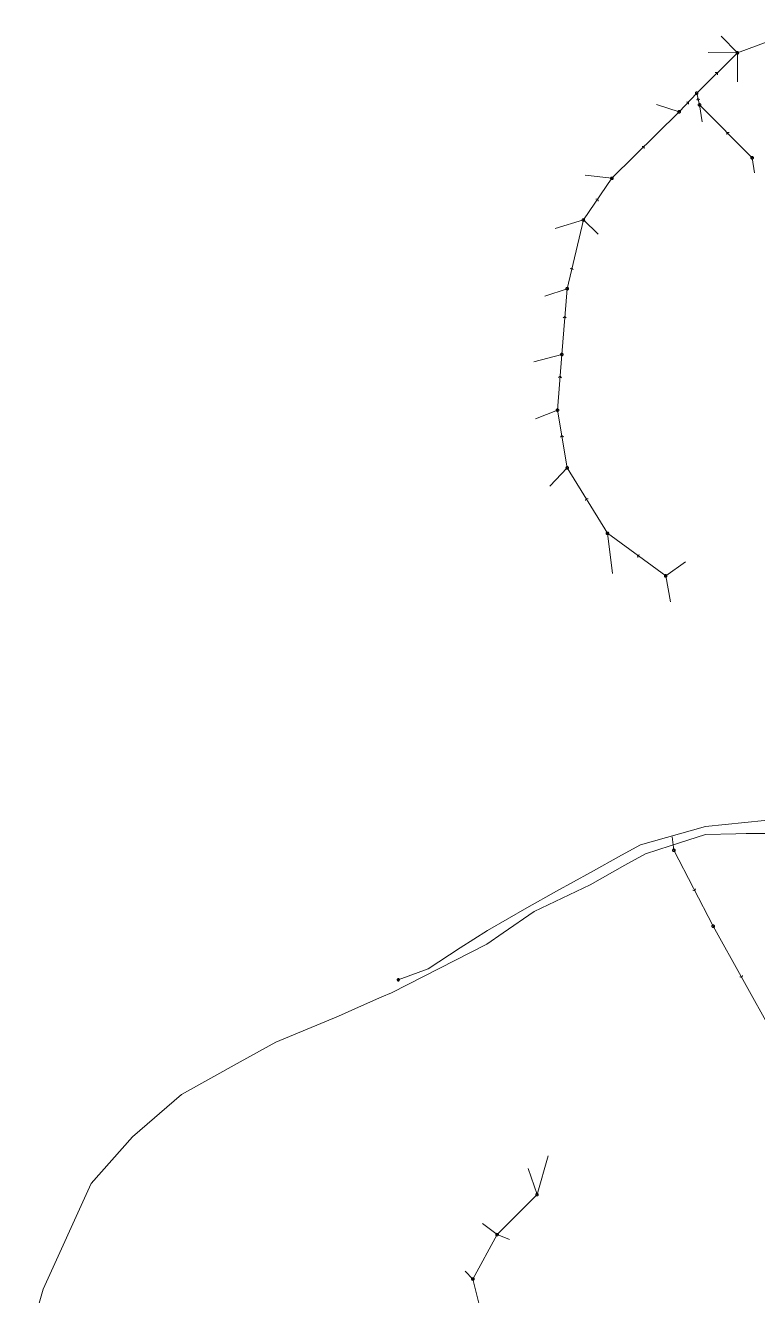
# Model space of a CAD drawing. Header units: metres. Extents: x 25504150 to 25508618, y 6694193 to 6702753.
# Drawn here: x 25507102.7 to 25507359.3, y 6699784.9 to 6700230 of the extents above; entities that cross this region are included whole.
import ezdxf

# ---------------------------------------------------------------- set-up
doc = ezdxf.new("R2010")
doc.units = ezdxf.units.M
for name, pattern in [('Paineviemariputket', [0]), ('Sewer_node', [0]), ('Viemariputket', [0]), ('Viemarivarusteet', [0])]:
    doc.linetypes.add(name, pattern=pattern)
for name, color, linetype, lineweight in [('Paineviemariputket', 7, 'Paineviemariputket', 0), ('Sewer_node', 7, 'Sewer_node', 0), ('Viemariputket', 7, 'Viemariputket', 0), ('Viemarivarusteet', 7, 'Viemarivarusteet', 0)]:
    doc.layers.add(name, color=color, linetype=linetype, lineweight=lineweight)

msp = doc.modelspace()

# ---------------------------------------------------------------- linework, layer by layer
at = {"layer": 'Paineviemariputket', "color": 1, "linetype": 'Continuous', "lineweight": 15}
for points in [[(25507233.38, 6699895.6, 47.81), (25507243.85, 6699899.39, 0), (25507255.07, 6699906.78, 0.32), (25507264.6, 6699912.88, 0), (25507278.41, 6699920.79, 0), (25507288.74, 6699926.71, 0), (25507300.72, 6699933.25, 0.32), (25507311.56, 6699939.23, 0.32), (25507318.25, 6699942.89, 0), (25507341.04, 6699949.28, 0), (25507361.69, 6699951.4, 0), (25507395.06, 6699953.69, 52.27)], [(25507102.72, 6699765.45, 0), (25507108.91, 6699787.22, 0), (25507125.72, 6699824.2, 0), (25507140.22, 6699840.6, 0), (25507157.37, 6699855.47, 0), (25507177.91, 6699866.81, 0), (25507190.47, 6699873.76, 0), (25507212.43, 6699882.82, 0), (25507221.53, 6699886.9, 0), (25507227.65, 6699889.58, 47.36), (25507230.94, 6699891.02, 0), (25507264.44, 6699908.12, 47.49), (25507270.13, 6699912.04, 0), (25507280.98, 6699919.52, 0), (25507300.56, 6699928.84, 0), (25507312.79, 6699935.78, 0), (25507319.99, 6699939.74, 0), (25507328.61, 6699942.52, 0), (25507341.04, 6699946.53, 0), (25507351.62, 6699946.72, 0), (25507355.24, 6699946.86, 0), (25507362.21, 6699946.91, 0), (25507395.58, 6699950.65, 0)]]:
    msp.add_polyline3d(points, dxfattribs=at)
at = {"layer": 'Sewer_node', "color": 46, "linetype": 'Continuous', "true_color": 0x7f5f00, "flags": 128}
for points, elevation in [([(25507352.63, 6700220.39), (25507352.62, 6700220.46), (25507352.61, 6700220.53), (25507352.58, 6700220.6), (25507352.54, 6700220.66), (25507352.5, 6700220.72), (25507352.44, 6700220.76), (25507352.38, 6700220.8), (25507352.31, 6700220.83), (25507352.24, 6700220.84), (25507352.17, 6700220.85), (25507352.1, 6700220.84), (25507352.03, 6700220.83), (25507351.96, 6700220.8), (25507351.9, 6700220.76), (25507351.84, 6700220.72), (25507351.8, 6700220.66), (25507351.76, 6700220.6), (25507351.73, 6700220.53), (25507351.72, 6700220.46), (25507351.71, 6700220.39), (25507351.72, 6700220.32), (25507351.73, 6700220.25), (25507351.76, 6700220.18), (25507351.8, 6700220.12), (25507351.84, 6700220.06), (25507351.9, 6700220.02), (25507351.96, 6700219.98), (25507352.03, 6700219.95), (25507352.1, 6700219.94), (25507352.17, 6700219.93), (25507352.24, 6700219.94), (25507352.31, 6700219.95), (25507352.38, 6700219.98), (25507352.44, 6700220.02), (25507352.5, 6700220.06), (25507352.54, 6700220.12), (25507352.58, 6700220.18), (25507352.61, 6700220.25), (25507352.62, 6700220.32)], 50.36), ([(25507338.37, 6700206.24), (25507338.36, 6700206.31), (25507338.35, 6700206.38), (25507338.32, 6700206.45), (25507338.28, 6700206.51), (25507338.24, 6700206.57), (25507338.18, 6700206.61), (25507338.12, 6700206.65), (25507338.05, 6700206.68), (25507337.98, 6700206.69), (25507337.91, 6700206.7), (25507337.84, 6700206.69), (25507337.77, 6700206.68), (25507337.7, 6700206.65), (25507337.64, 6700206.61), (25507337.58, 6700206.57), (25507337.54, 6700206.51), (25507337.5, 6700206.45), (25507337.47, 6700206.38), (25507337.46, 6700206.31), (25507337.45, 6700206.24), (25507337.46, 6700206.17), (25507337.47, 6700206.1), (25507337.5, 6700206.03), (25507337.54, 6700205.97), (25507337.58, 6700205.91), (25507337.64, 6700205.87), (25507337.7, 6700205.83), (25507337.77, 6700205.8), (25507337.84, 6700205.79), (25507337.91, 6700205.78), (25507337.98, 6700205.79), (25507338.05, 6700205.8), (25507338.12, 6700205.83), (25507338.18, 6700205.87), (25507338.24, 6700205.91), (25507338.28, 6700205.97), (25507338.32, 6700206.03), (25507338.35, 6700206.1), (25507338.36, 6700206.17)], 51.28), ([(25507339.37, 6700202.17), (25507339.36, 6700202.24), (25507339.35, 6700202.31), (25507339.32, 6700202.38), (25507339.28, 6700202.44), (25507339.24, 6700202.5), (25507339.18, 6700202.54), (25507339.12, 6700202.58), (25507339.05, 6700202.61), (25507338.98, 6700202.62), (25507338.91, 6700202.63), (25507338.84, 6700202.62), (25507338.77, 6700202.61), (25507338.7, 6700202.58), (25507338.64, 6700202.54), (25507338.58, 6700202.5), (25507338.54, 6700202.44), (25507338.5, 6700202.38), (25507338.47, 6700202.31), (25507338.46, 6700202.24), (25507338.45, 6700202.17), (25507338.46, 6700202.1), (25507338.47, 6700202.03), (25507338.5, 6700201.96), (25507338.54, 6700201.9), (25507338.58, 6700201.84), (25507338.64, 6700201.8), (25507338.7, 6700201.76), (25507338.77, 6700201.73), (25507338.84, 6700201.72), (25507338.91, 6700201.71), (25507338.98, 6700201.72), (25507339.05, 6700201.73), (25507339.12, 6700201.76), (25507339.18, 6700201.8), (25507339.24, 6700201.84), (25507339.28, 6700201.9), (25507339.32, 6700201.96), (25507339.35, 6700202.03), (25507339.36, 6700202.1)], 51.38), ([(25507332.21, 6700199.72), (25507332.2, 6700199.79), (25507332.19, 6700199.86), (25507332.16, 6700199.93), (25507332.12, 6700199.99), (25507332.08, 6700200.05), (25507332.02, 6700200.09), (25507331.96, 6700200.13), (25507331.89, 6700200.16), (25507331.82, 6700200.17), (25507331.75, 6700200.18), (25507331.68, 6700200.17), (25507331.61, 6700200.16), (25507331.54, 6700200.13), (25507331.48, 6700200.09), (25507331.42, 6700200.05), (25507331.38, 6700199.99), (25507331.34, 6700199.93), (25507331.31, 6700199.86), (25507331.3, 6700199.79), (25507331.29, 6700199.72), (25507331.3, 6700199.65), (25507331.31, 6700199.58), (25507331.34, 6700199.51), (25507331.38, 6700199.45), (25507331.42, 6700199.39), (25507331.48, 6700199.35), (25507331.54, 6700199.31), (25507331.61, 6700199.28), (25507331.68, 6700199.27), (25507331.75, 6700199.26), (25507331.82, 6700199.27), (25507331.89, 6700199.28), (25507331.96, 6700199.31), (25507332.02, 6700199.35), (25507332.08, 6700199.39), (25507332.12, 6700199.45), (25507332.16, 6700199.51), (25507332.19, 6700199.58), (25507332.2, 6700199.65)], 51.71), ([(25507357.82, 6700183.63), (25507357.81, 6700183.7), (25507357.8, 6700183.77), (25507357.77, 6700183.84), (25507357.73, 6700183.9), (25507357.69, 6700183.96), (25507357.63, 6700184), (25507357.57, 6700184.04), (25507357.5, 6700184.07), (25507357.43, 6700184.08), (25507357.36, 6700184.09), (25507357.29, 6700184.08), (25507357.22, 6700184.07), (25507357.15, 6700184.04), (25507357.09, 6700184), (25507357.03, 6700183.96), (25507356.99, 6700183.9), (25507356.95, 6700183.84), (25507356.92, 6700183.77), (25507356.91, 6700183.7), (25507356.9, 6700183.63), (25507356.91, 6700183.56), (25507356.92, 6700183.49), (25507356.95, 6700183.42), (25507356.99, 6700183.36), (25507357.03, 6700183.3), (25507357.09, 6700183.26), (25507357.15, 6700183.22), (25507357.22, 6700183.19), (25507357.29, 6700183.18), (25507357.36, 6700183.17), (25507357.43, 6700183.18), (25507357.5, 6700183.19), (25507357.57, 6700183.22), (25507357.63, 6700183.26), (25507357.69, 6700183.3), (25507357.73, 6700183.36), (25507357.77, 6700183.42), (25507357.8, 6700183.49), (25507357.81, 6700183.56)], 51.64), ([(25507308.68, 6700176.43), (25507308.67, 6700176.5), (25507308.66, 6700176.57), (25507308.63, 6700176.64), (25507308.59, 6700176.7), (25507308.55, 6700176.76), (25507308.49, 6700176.8), (25507308.43, 6700176.84), (25507308.36, 6700176.87), (25507308.29, 6700176.88), (25507308.22, 6700176.89), (25507308.15, 6700176.88), (25507308.08, 6700176.87), (25507308.01, 6700176.84), (25507307.95, 6700176.8), (25507307.89, 6700176.76), (25507307.85, 6700176.7), (25507307.81, 6700176.64), (25507307.78, 6700176.57), (25507307.77, 6700176.5), (25507307.76, 6700176.43), (25507307.77, 6700176.36), (25507307.78, 6700176.29), (25507307.81, 6700176.22), (25507307.85, 6700176.16), (25507307.89, 6700176.1), (25507307.95, 6700176.06), (25507308.01, 6700176.02), (25507308.08, 6700175.99), (25507308.15, 6700175.98), (25507308.22, 6700175.97), (25507308.29, 6700175.98), (25507308.36, 6700175.99), (25507308.43, 6700176.02), (25507308.49, 6700176.06), (25507308.55, 6700176.1), (25507308.59, 6700176.16), (25507308.63, 6700176.22), (25507308.66, 6700176.29), (25507308.67, 6700176.36)], 53.2), ([(25507298.67, 6700161.84), (25507298.66, 6700161.91), (25507298.65, 6700161.98), (25507298.62, 6700162.05), (25507298.58, 6700162.11), (25507298.54, 6700162.17), (25507298.48, 6700162.21), (25507298.42, 6700162.25), (25507298.35, 6700162.28), (25507298.28, 6700162.29), (25507298.21, 6700162.3), (25507298.14, 6700162.29), (25507298.07, 6700162.28), (25507298, 6700162.25), (25507297.94, 6700162.21), (25507297.88, 6700162.17), (25507297.84, 6700162.11), (25507297.8, 6700162.05), (25507297.77, 6700161.98), (25507297.76, 6700161.91), (25507297.75, 6700161.84), (25507297.76, 6700161.77), (25507297.77, 6700161.7), (25507297.8, 6700161.63), (25507297.84, 6700161.57), (25507297.88, 6700161.51), (25507297.94, 6700161.47), (25507298, 6700161.43), (25507298.07, 6700161.4), (25507298.14, 6700161.39), (25507298.21, 6700161.38), (25507298.28, 6700161.39), (25507298.35, 6700161.4), (25507298.42, 6700161.43), (25507298.48, 6700161.47), (25507298.54, 6700161.51), (25507298.58, 6700161.57), (25507298.62, 6700161.63), (25507298.65, 6700161.7), (25507298.66, 6700161.77)], 53.99), ([(25507293, 6700137.75), (25507292.99, 6700137.82), (25507292.98, 6700137.89), (25507292.95, 6700137.96), (25507292.91, 6700138.02), (25507292.87, 6700138.08), (25507292.81, 6700138.12), (25507292.75, 6700138.16), (25507292.68, 6700138.19), (25507292.61, 6700138.2), (25507292.54, 6700138.21), (25507292.47, 6700138.2), (25507292.4, 6700138.19), (25507292.33, 6700138.16), (25507292.27, 6700138.12), (25507292.21, 6700138.08), (25507292.17, 6700138.02), (25507292.13, 6700137.96), (25507292.1, 6700137.89), (25507292.09, 6700137.82), (25507292.08, 6700137.75), (25507292.09, 6700137.68), (25507292.1, 6700137.61), (25507292.13, 6700137.54), (25507292.17, 6700137.48), (25507292.21, 6700137.42), (25507292.27, 6700137.38), (25507292.33, 6700137.34), (25507292.4, 6700137.31), (25507292.47, 6700137.3), (25507292.54, 6700137.29), (25507292.61, 6700137.3), (25507292.68, 6700137.31), (25507292.75, 6700137.34), (25507292.81, 6700137.38), (25507292.87, 6700137.42), (25507292.91, 6700137.48), (25507292.95, 6700137.54), (25507292.98, 6700137.61), (25507292.99, 6700137.68)], 55.12), ([(25507291.11, 6700114.72), (25507291.1, 6700114.79), (25507291.09, 6700114.86), (25507291.06, 6700114.93), (25507291.02, 6700114.99), (25507290.98, 6700115.05), (25507290.92, 6700115.09), (25507290.86, 6700115.13), (25507290.79, 6700115.16), (25507290.72, 6700115.17), (25507290.65, 6700115.18), (25507290.58, 6700115.17), (25507290.51, 6700115.16), (25507290.44, 6700115.13), (25507290.38, 6700115.09), (25507290.32, 6700115.05), (25507290.28, 6700114.99), (25507290.24, 6700114.93), (25507290.21, 6700114.86), (25507290.2, 6700114.79), (25507290.19, 6700114.72), (25507290.2, 6700114.65), (25507290.21, 6700114.58), (25507290.24, 6700114.51), (25507290.28, 6700114.45), (25507290.32, 6700114.39), (25507290.38, 6700114.35), (25507290.44, 6700114.31), (25507290.51, 6700114.28), (25507290.58, 6700114.27), (25507290.65, 6700114.26), (25507290.72, 6700114.27), (25507290.79, 6700114.28), (25507290.86, 6700114.31), (25507290.92, 6700114.35), (25507290.98, 6700114.39), (25507291.02, 6700114.45), (25507291.06, 6700114.51), (25507291.09, 6700114.58), (25507291.1, 6700114.65)], 56.2), ([(25507289.59, 6700095.21), (25507289.58, 6700095.28), (25507289.57, 6700095.35), (25507289.54, 6700095.42), (25507289.5, 6700095.48), (25507289.46, 6700095.54), (25507289.4, 6700095.58), (25507289.34, 6700095.62), (25507289.27, 6700095.65), (25507289.2, 6700095.66), (25507289.13, 6700095.67), (25507289.06, 6700095.66), (25507288.99, 6700095.65), (25507288.92, 6700095.62), (25507288.86, 6700095.58), (25507288.8, 6700095.54), (25507288.76, 6700095.48), (25507288.72, 6700095.42), (25507288.69, 6700095.35), (25507288.68, 6700095.28), (25507288.67, 6700095.21), (25507288.68, 6700095.14), (25507288.69, 6700095.07), (25507288.72, 6700095), (25507288.76, 6700094.94), (25507288.8, 6700094.88), (25507288.86, 6700094.84), (25507288.92, 6700094.8), (25507288.99, 6700094.77), (25507289.06, 6700094.76), (25507289.13, 6700094.75), (25507289.2, 6700094.76), (25507289.27, 6700094.77), (25507289.34, 6700094.8), (25507289.4, 6700094.84), (25507289.46, 6700094.88), (25507289.5, 6700094.94), (25507289.54, 6700095), (25507289.57, 6700095.07), (25507289.58, 6700095.14)], 56.93), ([(25507293.03, 6700074.97), (25507293.02, 6700075.04), (25507293.01, 6700075.11), (25507292.98, 6700075.18), (25507292.94, 6700075.24), (25507292.9, 6700075.3), (25507292.84, 6700075.34), (25507292.78, 6700075.38), (25507292.71, 6700075.41), (25507292.64, 6700075.42), (25507292.57, 6700075.43), (25507292.5, 6700075.42), (25507292.43, 6700075.41), (25507292.36, 6700075.38), (25507292.3, 6700075.34), (25507292.24, 6700075.3), (25507292.2, 6700075.24), (25507292.16, 6700075.18), (25507292.13, 6700075.11), (25507292.12, 6700075.04), (25507292.11, 6700074.97), (25507292.12, 6700074.9), (25507292.13, 6700074.83), (25507292.16, 6700074.76), (25507292.2, 6700074.7), (25507292.24, 6700074.64), (25507292.3, 6700074.6), (25507292.36, 6700074.56), (25507292.43, 6700074.53), (25507292.5, 6700074.52), (25507292.57, 6700074.51), (25507292.64, 6700074.52), (25507292.71, 6700074.53), (25507292.78, 6700074.56), (25507292.84, 6700074.6), (25507292.9, 6700074.64), (25507292.94, 6700074.7), (25507292.98, 6700074.76), (25507293.01, 6700074.83), (25507293.02, 6700074.9)], 57.37), ([(25507307.11, 6700052.05), (25507307.1, 6700052.12), (25507307.09, 6700052.19), (25507307.06, 6700052.26), (25507307.02, 6700052.32), (25507306.98, 6700052.38), (25507306.92, 6700052.42), (25507306.86, 6700052.46), (25507306.79, 6700052.49), (25507306.72, 6700052.5), (25507306.65, 6700052.51), (25507306.58, 6700052.5), (25507306.51, 6700052.49), (25507306.44, 6700052.46), (25507306.38, 6700052.42), (25507306.32, 6700052.38), (25507306.28, 6700052.32), (25507306.24, 6700052.26), (25507306.21, 6700052.19), (25507306.2, 6700052.12), (25507306.19, 6700052.05), (25507306.2, 6700051.98), (25507306.21, 6700051.91), (25507306.24, 6700051.84), (25507306.28, 6700051.78), (25507306.32, 6700051.72), (25507306.38, 6700051.68), (25507306.44, 6700051.64), (25507306.51, 6700051.61), (25507306.58, 6700051.6), (25507306.65, 6700051.59), (25507306.72, 6700051.6), (25507306.79, 6700051.61), (25507306.86, 6700051.64), (25507306.92, 6700051.68), (25507306.98, 6700051.72), (25507307.02, 6700051.78), (25507307.06, 6700051.84), (25507307.09, 6700051.91), (25507307.1, 6700051.98)], 57.84), ([(25507327.51, 6700037.12), (25507327.5, 6700037.19), (25507327.49, 6700037.26), (25507327.46, 6700037.33), (25507327.42, 6700037.39), (25507327.38, 6700037.45), (25507327.32, 6700037.49), (25507327.26, 6700037.53), (25507327.19, 6700037.56), (25507327.12, 6700037.57), (25507327.05, 6700037.58), (25507326.98, 6700037.57), (25507326.91, 6700037.56), (25507326.84, 6700037.53), (25507326.78, 6700037.49), (25507326.72, 6700037.45), (25507326.68, 6700037.39), (25507326.64, 6700037.33), (25507326.61, 6700037.26), (25507326.6, 6700037.19), (25507326.59, 6700037.12), (25507326.6, 6700037.05), (25507326.61, 6700036.98), (25507326.64, 6700036.91), (25507326.68, 6700036.85), (25507326.72, 6700036.79), (25507326.78, 6700036.75), (25507326.84, 6700036.71), (25507326.91, 6700036.68), (25507326.98, 6700036.67), (25507327.05, 6700036.66), (25507327.12, 6700036.67), (25507327.19, 6700036.68), (25507327.26, 6700036.71), (25507327.32, 6700036.75), (25507327.38, 6700036.79), (25507327.42, 6700036.85), (25507327.46, 6700036.91), (25507327.49, 6700036.98), (25507327.5, 6700037.05)], 58.21), ([(25507330.38, 6699940.98), (25507330.37, 6699941.05), (25507330.36, 6699941.12), (25507330.33, 6699941.19), (25507330.29, 6699941.25), (25507330.25, 6699941.31), (25507330.19, 6699941.35), (25507330.13, 6699941.39), (25507330.06, 6699941.42), (25507329.99, 6699941.43), (25507329.92, 6699941.44), (25507329.85, 6699941.43), (25507329.78, 6699941.42), (25507329.71, 6699941.39), (25507329.65, 6699941.35), (25507329.59, 6699941.31), (25507329.55, 6699941.25), (25507329.51, 6699941.19), (25507329.48, 6699941.12), (25507329.47, 6699941.05), (25507329.46, 6699940.98), (25507329.47, 6699940.91), (25507329.48, 6699940.84), (25507329.51, 6699940.77), (25507329.55, 6699940.71), (25507329.59, 6699940.65), (25507329.65, 6699940.61), (25507329.71, 6699940.57), (25507329.78, 6699940.54), (25507329.85, 6699940.53), (25507329.92, 6699940.52), (25507329.99, 6699940.53), (25507330.06, 6699940.54), (25507330.13, 6699940.57), (25507330.19, 6699940.61), (25507330.25, 6699940.65), (25507330.29, 6699940.71), (25507330.33, 6699940.77), (25507330.36, 6699940.84), (25507330.37, 6699940.91)], 100), ([(25507344.16, 6699914.37), (25507344.15, 6699914.44), (25507344.14, 6699914.51), (25507344.11, 6699914.58), (25507344.07, 6699914.64), (25507344.03, 6699914.7), (25507343.97, 6699914.74), (25507343.91, 6699914.78), (25507343.84, 6699914.81), (25507343.77, 6699914.82), (25507343.7, 6699914.83), (25507343.63, 6699914.82), (25507343.56, 6699914.81), (25507343.49, 6699914.78), (25507343.43, 6699914.74), (25507343.37, 6699914.7), (25507343.33, 6699914.64), (25507343.29, 6699914.58), (25507343.26, 6699914.51), (25507343.25, 6699914.44), (25507343.24, 6699914.37), (25507343.25, 6699914.3), (25507343.26, 6699914.23), (25507343.29, 6699914.16), (25507343.33, 6699914.1), (25507343.37, 6699914.04), (25507343.43, 6699914), (25507343.49, 6699913.96), (25507343.56, 6699913.93), (25507343.63, 6699913.92), (25507343.7, 6699913.91), (25507343.77, 6699913.92), (25507343.84, 6699913.93), (25507343.91, 6699913.96), (25507343.97, 6699914), (25507344.03, 6699914.04), (25507344.07, 6699914.1), (25507344.11, 6699914.16), (25507344.14, 6699914.23), (25507344.15, 6699914.3)], 100), ([(25507282.43, 6699820.33), (25507282.42, 6699820.4), (25507282.41, 6699820.47), (25507282.38, 6699820.54), (25507282.34, 6699820.6), (25507282.3, 6699820.66), (25507282.24, 6699820.7), (25507282.18, 6699820.74), (25507282.11, 6699820.77), (25507282.04, 6699820.78), (25507281.97, 6699820.79), (25507281.9, 6699820.78), (25507281.83, 6699820.77), (25507281.76, 6699820.74), (25507281.7, 6699820.7), (25507281.64, 6699820.66), (25507281.6, 6699820.6), (25507281.56, 6699820.54), (25507281.53, 6699820.47), (25507281.52, 6699820.4), (25507281.51, 6699820.33), (25507281.52, 6699820.26), (25507281.53, 6699820.19), (25507281.56, 6699820.12), (25507281.6, 6699820.06), (25507281.64, 6699820), (25507281.7, 6699819.96), (25507281.76, 6699819.92), (25507281.83, 6699819.89), (25507281.9, 6699819.88), (25507281.97, 6699819.87), (25507282.04, 6699819.88), (25507282.11, 6699819.89), (25507282.18, 6699819.92), (25507282.24, 6699819.96), (25507282.3, 6699820), (25507282.34, 6699820.06), (25507282.38, 6699820.12), (25507282.41, 6699820.19), (25507282.42, 6699820.26)], 56.71), ([(25507268.43, 6699806.31), (25507268.42, 6699806.38), (25507268.41, 6699806.45), (25507268.38, 6699806.52), (25507268.34, 6699806.58), (25507268.3, 6699806.64), (25507268.24, 6699806.68), (25507268.18, 6699806.72), (25507268.11, 6699806.75), (25507268.04, 6699806.76), (25507267.97, 6699806.77), (25507267.9, 6699806.76), (25507267.83, 6699806.75), (25507267.76, 6699806.72), (25507267.7, 6699806.68), (25507267.64, 6699806.64), (25507267.6, 6699806.58), (25507267.56, 6699806.52), (25507267.53, 6699806.45), (25507267.52, 6699806.38), (25507267.51, 6699806.31), (25507267.52, 6699806.24), (25507267.53, 6699806.17), (25507267.56, 6699806.1), (25507267.6, 6699806.04), (25507267.64, 6699805.98), (25507267.7, 6699805.94), (25507267.76, 6699805.9), (25507267.83, 6699805.87), (25507267.9, 6699805.86), (25507267.97, 6699805.85), (25507268.04, 6699805.86), (25507268.11, 6699805.87), (25507268.18, 6699805.9), (25507268.24, 6699805.94), (25507268.3, 6699805.98), (25507268.34, 6699806.04), (25507268.38, 6699806.1), (25507268.41, 6699806.17), (25507268.42, 6699806.24)], 56.93), ([(25507259.96, 6699790.76), (25507259.95, 6699790.83), (25507259.94, 6699790.9), (25507259.91, 6699790.97), (25507259.87, 6699791.03), (25507259.83, 6699791.09), (25507259.77, 6699791.13), (25507259.71, 6699791.17), (25507259.64, 6699791.2), (25507259.57, 6699791.21), (25507259.5, 6699791.22), (25507259.43, 6699791.21), (25507259.36, 6699791.2), (25507259.29, 6699791.17), (25507259.23, 6699791.13), (25507259.17, 6699791.09), (25507259.13, 6699791.03), (25507259.09, 6699790.97), (25507259.06, 6699790.9), (25507259.05, 6699790.83), (25507259.04, 6699790.76), (25507259.05, 6699790.69), (25507259.06, 6699790.62), (25507259.09, 6699790.55), (25507259.13, 6699790.49), (25507259.17, 6699790.43), (25507259.23, 6699790.39), (25507259.29, 6699790.35), (25507259.36, 6699790.32), (25507259.43, 6699790.31), (25507259.5, 6699790.3), (25507259.57, 6699790.31), (25507259.64, 6699790.32), (25507259.71, 6699790.35), (25507259.77, 6699790.39), (25507259.83, 6699790.43), (25507259.87, 6699790.49), (25507259.91, 6699790.55), (25507259.94, 6699790.62), (25507259.95, 6699790.69)], 55.89)]:
    msp.add_lwpolyline(points, close=True, dxfattribs=dict(at, elevation=elevation))
for points in [[(25507345.18, 6700212.7), (25507345.17, 6700213.45), (25507344.43, 6700213.45)], [(25507335.06, 6700202.44), (25507335.03, 6700203.19), (25507334.29, 6700203.17)], [(25507339.01, 6700204.01), (25507338.37, 6700204.39), (25507337.98, 6700203.76)], [(25507349.28, 6700192.52), (25507348.53, 6700192.51), (25507348.52, 6700191.77)], [(25507319.5, 6700186.84), (25507319.5, 6700187.59), (25507318.76, 6700187.6)], [(25507303.41, 6700168.48), (25507303.27, 6700169.22), (25507302.54, 6700169.08)], [(25507294.66, 6700144.41), (25507294.25, 6700145.05), (25507293.62, 6700144.66)], [(25507292.24, 6700127.5), (25507291.74, 6700128.06), (25507291.18, 6700127.58)], [(25507290.55, 6700106.53), (25507290.05, 6700107.09), (25507289.49, 6700106.61)], [(25507291.26, 6700085.87), (25507290.64, 6700086.3), (25507290.21, 6700085.7)], [(25507299.88, 6700064.09), (25507299.15, 6700064.26), (25507298.98, 6700063.54)], [(25507317.91, 6700044.47), (25507317.17, 6700044.35), (25507317.29, 6700043.62)], [(25507336.53, 6699927.04), (25507337.24, 6699926.83), (25507337.47, 6699927.53)], [(25507352.99, 6699896.61), (25507353.71, 6699896.41), (25507353.91, 6699897.13)]]:
    msp.add_lwpolyline(points, dxfattribs=at)
at = {"layer": 'Viemariputket', "color": 1, "linetype": 'Continuous', "lineweight": 15}
for p, q in [((25507352.17, 6700220.39, 48.28), (25507377.9, 6700230.01, 47.01)), ((25507346.46, 6700226.22, 48.56), (25507352.17, 6700220.39, 48.4)), ((25507352.17, 6700220.39, 48.31), (25507337.91, 6700206.24, 49.2)), ((25507341.9, 6700220.48, 48.62), (25507352.17, 6700220.39, 48.41)), ((25507352.2, 6700210.28, 48.6), (25507352.17, 6700220.39, 48.41)), ((25507337.91, 6700206.24, 49.22), (25507331.75, 6700199.72, 49.6)), ((25507338.91, 6700202.17, 49.38), (25507337.91, 6700206.24, 49.33)), ((25507323.84, 6700202.28, 49.9), (25507331.75, 6700199.72, 49.71)), ((25507339.78, 6700196.26, 49.54), (25507338.91, 6700202.17, 49.48)), ((25507357.36, 6700183.63, 49.8), (25507338.91, 6700202.17, 49.38)), ((25507331.75, 6700199.72, 49.62), (25507308.22, 6700176.43, 51.07)), ((25507358.15, 6700178.35, 50.12), (25507357.36, 6700183.63, 50.04)), ((25507308.22, 6700176.43, 51.09), (25507298.21, 6700161.84, 51.88)), ((25507298.82, 6700177.5, 51.37), (25507308.22, 6700176.43, 51.18)), ((25507288.28, 6700158.86, 52.17), (25507298.21, 6700161.84, 51.98)), ((25507298.21, 6700161.84, 51.88), (25507292.54, 6700137.75, 52.96)), ((25507303.43, 6700156.91, 52.14), (25507298.21, 6700161.84, 51.98)), ((25507284.73, 6700135.12, 53.24), (25507292.54, 6700137.75, 53.07)), ((25507292.54, 6700137.75, 52.97), (25507290.65, 6700114.72, 54.08)), ((25507280.89, 6700112.13, 54.37), (25507290.65, 6700114.72, 54.18)), ((25507290.65, 6700114.72, 54.09), (25507289.13, 6700095.21, 54.66)), ((25507281.48, 6700092.11, 54.94), (25507289.13, 6700095.21, 54.76)), ((25507289.13, 6700095.21, 54.67), (25507292.57, 6700074.97, 55.21)), ((25507286.47, 6700068.61, 55.47), (25507292.57, 6700074.97, 55.31)), ((25507292.57, 6700074.97, 55.21), (25507306.65, 6700052.05, 55.65)), ((25507308.47, 6700037.92, 56.02), (25507306.65, 6700052.05, 55.76)), ((25507306.65, 6700052.05, 55.66), (25507327.05, 6700037.12, 56.16)), ((25507334.03, 6700042.06, 56.45), (25507327.05, 6700037.12, 56.27)), ((25507328.69, 6700028, 56.43), (25507327.05, 6700037.12, 56.26)), ((25507329.29, 6699945.64, 47.22), (25507329.92, 6699940.98, 46.97)), ((25507329.92, 6699940.98, 46.87), (25507343.7, 6699914.37, 44.91)), ((25507343.7, 6699914.37, 44.91), (25507364.53, 6699877.01, 44.49)), ((25507281.97, 6699820.33), (25507285.89, 6699833.96)), ((25507281.97, 6699820.33), (25507278.89, 6699829.53)), ((25507281.97, 6699820.33), (25507267.97, 6699806.31)), ((25507267.97, 6699806.31), (25507262.85, 6699810.18)), ((25507267.97, 6699806.31), (25507259.5, 6699790.76)), ((25507267.97, 6699806.31), (25507272.35, 6699804.6)), ((25507259.5, 6699790.76), (25507256.77, 6699793.5)), ((25507259.5, 6699790.76), (25507265.04, 6699768.69))]:
    msp.add_line(p, q, dxfattribs=at)
at = {"layer": 'Viemarivarusteet', "color": 2, "linetype": 'Continuous', "lineweight": 25, "flags": 128}
msp.add_lwpolyline([(25507233.75, 6699895.6), (25507233.75, 6699895.66), (25507233.73, 6699895.71), (25507233.71, 6699895.77), (25507233.68, 6699895.82), (25507233.64, 6699895.86), (25507233.6, 6699895.9), (25507233.55, 6699895.93), (25507233.49, 6699895.95), (25507233.44, 6699895.97), (25507233.38, 6699895.97), (25507233.32, 6699895.97), (25507233.27, 6699895.95), (25507233.21, 6699895.93), (25507233.16, 6699895.9), (25507233.12, 6699895.86), (25507233.08, 6699895.82), (25507233.05, 6699895.77), (25507233.03, 6699895.71), (25507233.01, 6699895.66), (25507233.01, 6699895.6), (25507233.01, 6699895.54), (25507233.03, 6699895.49), (25507233.05, 6699895.43), (25507233.08, 6699895.38), (25507233.12, 6699895.34), (25507233.16, 6699895.3), (25507233.21, 6699895.27), (25507233.27, 6699895.25), (25507233.32, 6699895.23), (25507233.38, 6699895.23), (25507233.44, 6699895.23), (25507233.49, 6699895.25), (25507233.55, 6699895.27), (25507233.6, 6699895.3), (25507233.64, 6699895.34), (25507233.68, 6699895.38), (25507233.71, 6699895.43), (25507233.73, 6699895.49), (25507233.75, 6699895.54)], close=True, dxfattribs=at)
at = {"layer": 'Viemarivarusteet', "color": 1}
for p in [(25507352.17, 6700220.39, 50.36), (25507337.91, 6700206.24, 51.28), (25507338.91, 6700202.17, 51.38), (25507331.75, 6700199.72, 51.71), (25507357.36, 6700183.63, 51.64), (25507308.22, 6700176.43, 53.2), (25507298.21, 6700161.84, 53.99), (25507292.54, 6700137.75, 55.12), (25507290.65, 6700114.72, 56.2), (25507289.13, 6700095.21, 56.93), (25507292.57, 6700074.97, 57.37), (25507306.65, 6700052.05, 57.84), (25507327.05, 6700037.12, 58.21), (25507329.92, 6699940.98, 100), (25507343.7, 6699914.37, 100), (25507233.38, 6699895.6), (25507281.97, 6699820.33, 56.71), (25507267.97, 6699806.31, 56.93), (25507259.5, 6699790.76, 55.89)]:
    msp.add_point(p, dxfattribs=at)

doc.saveas('drawing.dxf')
